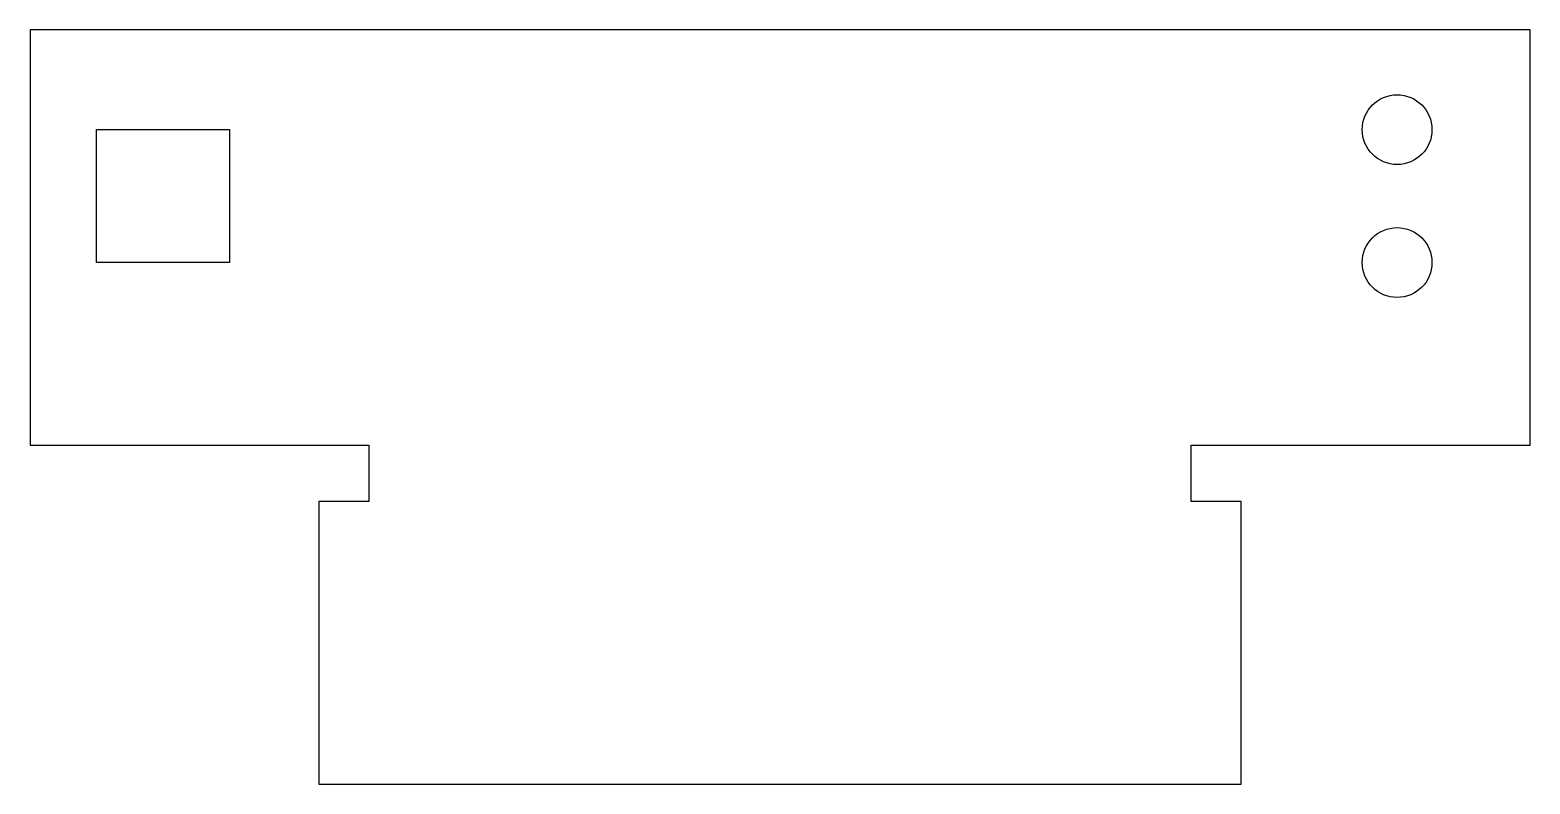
# Model space of a CAD drawing. Header units: millimetres. Extents: x 0 to 90.3, y -45.4 to 0.
import ezdxf

# ---------------------------------------------------------------- set-up
doc = ezdxf.new("R2010")
doc.units = ezdxf.units.MM

msp = doc.modelspace()

# ---------------------------------------------------------------- linework, layer by layer
for points in [[(90.286, 0), (0, 0), (0, -25), (20.393, -25), (20.393, -28.393), (17.393, -28.393), (17.393, -45.393), (72.893, -45.393), (72.893, -28.393), (69.893, -28.393), (69.893, -25), (90.286, -25)], [(12, -14), (4, -14), (4, -6), (12, -6)]]:
    msp.add_lwpolyline(points, close=True)
for centre in [(82.286, -6), (82.286, -14)]:
    msp.add_circle(centre, 2.1)

doc.saveas('drawing.dxf')
